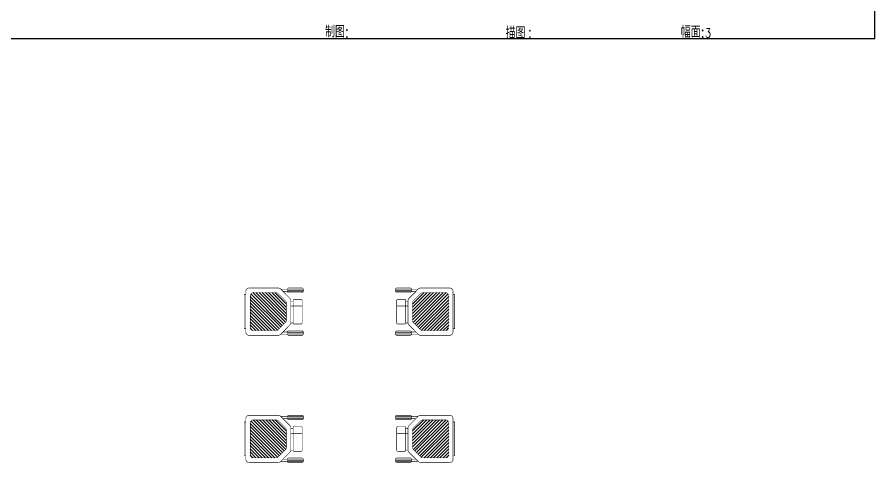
# Model space of a CAD drawing. Header units: inches. Extents: x 75 to 1096, y -115 to 329.
# Drawn here: x 373.4 to 664, y -111.3 to 39.6 of the extents above; entities that cross this region are included whole.
import ezdxf

# ---------------------------------------------------------------- set-up
doc = ezdxf.new("R2010")
doc.units = ezdxf.units.IN
doc.header["$MEASUREMENT"] = 0
doc.styles.add('L', font='ROMANC', dxfattribs={"width": 0.8, "bigfont": 'HZDX'})

# ---------------------------------------------------------------- blocks, each defined once
blk = doc.blocks.new('R-D型连接器')
h = blk.add_hatch()
h.set_pattern_fill('ANSI31', color=256, scale=6.082142, style=0)
h.set_pattern_definition([(45, (-623.216, -439.8228), (-0.5375905, 0.5375905), [])])
h.paths.add_polyline_path([(8.82, 6.45, 0.198912), (8.17, 6.18), (5.66, 3.67, 0.198912), (5.39, 3.02), (5.39, -2.94, 0.198912), (5.66, -3.58), (8.17, -6.1, 0.198912), (8.82, -6.37), (16.68, -6.37, 0.414214), (17.6, -5.45), (17.6, 5.54, 0.414214), (16.68, 6.45)])
at = {"linetype": 'Continuous'}
for points, const_width in [([(0, 8.01), (4.58, 8.01, -0.414214), (4.96, 7.63), (4.96, 6.87, -0.414214), (4.58, 6.49), (0, 6.49, -0.414214), (-0.38, 6.87), (-0.38, 7.63, -0.414214)], 0.191), ([(19.07, 6.87), (19.07, -6.87, -0.414214), (17.93, -8.01), (8.1, -8.01, -0.198912), (7.29, -7.68), (4.15, -4.53, -0.198912), (3.81, -3.72), (3.81, 3.72, -0.198912), (4.15, 4.53), (7.29, 7.68, -0.198912), (8.1, 8.01), (17.93, 8.01, -0.414214)], 0.191), ([(17.55, 5.49), (17.55, -5.49, -0.414214), (16.63, -6.41), (8.77, -6.41, -0.198912), (8.12, -6.14), (5.61, -3.63, -0.198912), (5.34, -2.98), (5.34, 2.98, -0.198912), (5.61, 3.63), (8.12, 6.14, -0.198912), (8.77, 6.41), (16.63, 6.41, -0.414214)], 0.153), ([(3.05, 3.81), (3.05, -3.81, -0.414214), (2.67, -4.2), (0.38, -4.2, -0.414214), (0, -3.81), (0, 3.81, -0.414214), (0.38, 4.2), (2.67, 4.2, -0.414214)], 0.191), ([(0, -8.01), (4.58, -8.01, 0.414214), (4.96, -7.63), (4.96, -6.87, 0.414214), (4.58, -6.49), (0, -6.49, 0.414214), (-0.38, -6.87), (-0.38, -7.63, 0.414214)], 0.191)]:
    blk.add_lwpolyline(points, format="xyb", close=True, dxfattribs=dict(at, const_width=const_width))
at = {"linetype": 'Continuous', "const_width": 0.191}
for points in [[(7.25, 7.63), (-0.38, 7.63), (-0.38, 6.87), (6.49, 6.87)], [(4.96, 7.25), (-0.38, 7.25)], [(19.07, 5.72), (19.65, 5.72), (19.65, -5.72), (19.07, -5.72)], [(3.81, 3.43), (3.05, 3.43)], [(3.81, 1.91), (0, 1.91)], [(3.81, -3.81), (3.05, -3.81)], [(7.25, -7.63), (-0.38, -7.63), (-0.38, -6.87), (6.49, -6.87)], [(4.96, -7.25), (-0.38, -7.25)]]:
    blk.add_lwpolyline(points, dxfattribs=at)
blk = doc.blocks.new('L-D型连接器')
h = blk.add_hatch()
h.set_pattern_fill('ANSI31', color=256, scale=6.082142, style=0)
h.set_pattern_definition([(135, (623.216, -439.8228), (0.5375905, 0.5375905), [])])
h.paths.add_polyline_path([(-8.82, 6.45, -0.198912), (-8.17, 6.18), (-5.66, 3.67, -0.198912), (-5.39, 3.02), (-5.39, -2.94, -0.198912), (-5.66, -3.58), (-8.17, -6.1, -0.198912), (-8.82, -6.37), (-16.68, -6.37, -0.414214), (-17.6, -5.45), (-17.6, 5.54, -0.414214), (-16.68, 6.45)])
at = {"linetype": 'Continuous', "const_width": 0.191}
for points in [[(-19.07, 5.72), (-19.65, 5.72), (-19.65, -5.72), (-19.07, -5.72)], [(-7.25, 7.63), (0.38, 7.63), (0.38, 6.87), (-6.49, 6.87)], [(-4.96, 7.25), (0.38, 7.25)], [(-3.81, 3.43), (-3.05, 3.43)], [(-3.81, 1.91), (0, 1.91)], [(-3.81, -3.81), (-3.05, -3.81)], [(-7.25, -7.63), (0.38, -7.63), (0.38, -6.87), (-6.49, -6.87)], [(-4.96, -7.25), (0.38, -7.25)]]:
    blk.add_lwpolyline(points, dxfattribs=at)
at = {"linetype": 'Continuous'}
for points, const_width in [([(-19.07, 6.87), (-19.07, -6.87, 0.414214), (-17.93, -8.01), (-8.1, -8.01, 0.198912), (-7.29, -7.68), (-4.15, -4.53, 0.198912), (-3.81, -3.72), (-3.81, 3.72, 0.198912), (-4.15, 4.53), (-7.29, 7.68, 0.198912), (-8.1, 8.01), (-17.93, 8.01, 0.414214)], 0.191), ([(-17.55, 5.49), (-17.55, -5.49, 0.414214), (-16.63, -6.41), (-8.77, -6.41, 0.198912), (-8.12, -6.14), (-5.61, -3.63, 0.198912), (-5.34, -2.98), (-5.34, 2.98, 0.198912), (-5.61, 3.63), (-8.12, 6.14, 0.198912), (-8.77, 6.41), (-16.63, 6.41, 0.414214)], 0.153), ([(0, 8.01), (-4.58, 8.01, 0.414214), (-4.96, 7.63), (-4.96, 6.87, 0.414214), (-4.58, 6.49), (0, 6.49, 0.414214), (0.38, 6.87), (0.38, 7.63, 0.414214)], 0.191), ([(-3.05, 3.81), (-3.05, -3.81, 0.414214), (-2.67, -4.2), (-0.38, -4.2, 0.414214), (0, -3.81), (0, 3.81, 0.414214), (-0.38, 4.2), (-2.67, 4.2, 0.414214)], 0.191), ([(0, -8.01), (-4.58, -8.01, -0.414214), (-4.96, -7.63), (-4.96, -6.87, -0.414214), (-4.58, -6.49), (0, -6.49, -0.414214), (0.38, -6.87), (0.38, -7.63, -0.414214)], 0.191)]:
    blk.add_lwpolyline(points, format="xyb", close=True, dxfattribs=dict(at, const_width=const_width))
blk = doc.blocks.new('L-D型连接器(带线夹)')
blk.add_blockref('L-D型连接器', (469.93, -103.24))
blk = doc.blocks.new('R-D型连接器(带线夹)')
blk.add_blockref('R-D型连接器', (0, 0))

msp = doc.modelspace()

# ---------------------------------------------------------------- linework, layer by layer
msp.add_lwpolyline([(663.98, 32.33), (663.98, 329.33), (243.98, 329.33), (243.98, 32.33)], close=True)

# ---------------------------------------------------------------- block references
for name, p in [('L-D型连接器', (469.93, -60.15)), ('R-D型连接器', (501.99, -60.15)), ('L-D型连接器(带线夹)', (0, 0)), ('R-D型连接器(带线夹)', (501.99, -103.24))]:
    msp.add_blockref(name, p)

# ---------------------------------------------------------------- texts
at = {"style": 'L', "width": 0.8}
for s, height, p in [('制图:', 4, (477.7, 32.7)), ('描图', 4, (538.9, 32.3)), ('幅面:', 4, (598.23, 32.63)), ('3', 3, (606.43, 32.71)), (':', 4, (546.42, 32.53))]:
    msp.add_text(s, height=height, dxfattribs=at).set_placement(p)

doc.saveas('drawing.dxf')
